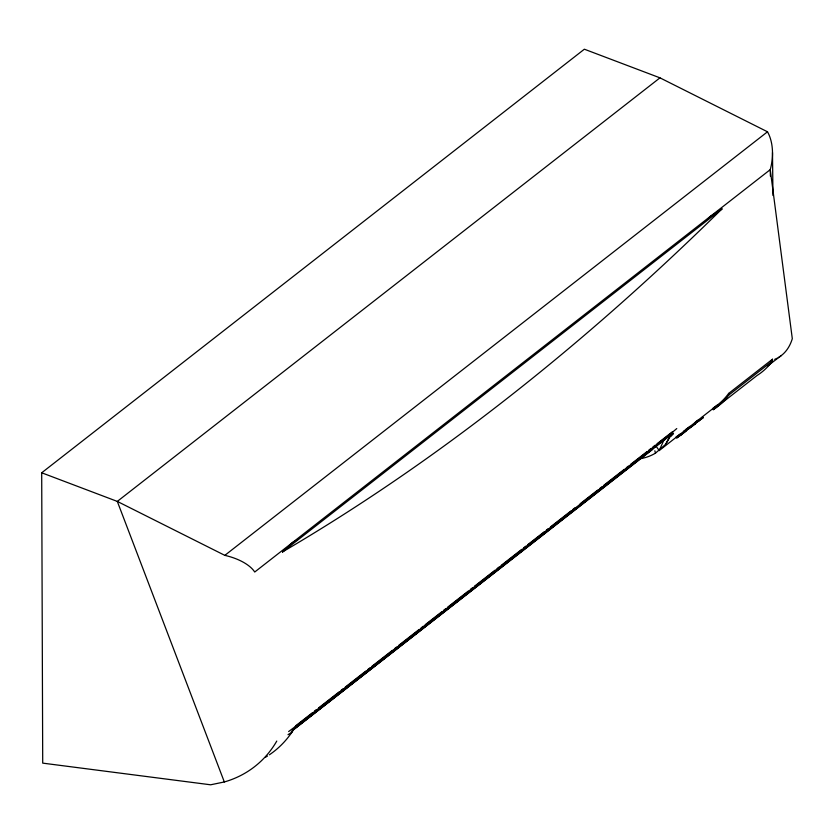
<?xml version="1.0" encoding="UTF-8"?>
<svg xmlns="http://www.w3.org/2000/svg" width="834" height="834" viewBox="0 0 834 834"><rect width="100%" height="100%" fill="white"/><g stroke="black" fill="none" stroke-linecap="round" stroke-linejoin="round"><path stroke-width="1.25" d="M671.777 433.951L665.72 444.23L655.503 453.133A117.771 68.127 52.7 0 1 640.241 458.71M656.202 446.367L659.225 450.568L663.718 440.435M676.77 428.572L672.85 431.908L670.828 436.37L673.518 433.743M665.72 444.23L670.828 434.212M269.361 754.801C280.182 747.525 289.137 737.621 295.632 726.341L672.85 431.908M293.349 729.687L667.169 437.297M707.295 219.363A2935.982 1619.357 -76.6 0 0 710.036 216.642L721.994 208.896A3251.099 1793.163 -76.6 0 1 282.486 551.952L292.505 542.538A2935.982 1619.357 -76.6 0 0 296.946 539.984M659.225 450.568L717.574 404.917M276.773 741.061A120.555 102.186 50.1 0 1 224.325 781.958L210.637 784.794L42.711 763.131L41.7 472.784L584.363 49.206L659.965 77.843L767.499 131.793A39.261 24.686 -79.2 0 1 770.251 169.636L770.408 176.13M659.965 77.843L117.302 501.411L41.7 472.784M224.325 781.958L117.302 501.411L224.836 555.361L767.499 131.793M282.486 551.952L721.994 208.896M295.976 725.58L312.396 712.768M314.449 711.173L316.493 709.567M318.546 707.962L339.073 691.949M341.127 690.344L343.17 688.748M345.224 687.143L365.751 671.13M367.794 669.525L369.848 667.919M371.901 666.324L392.418 650.301M394.472 648.706L396.525 647.101M398.579 645.495L419.095 629.482M421.149 627.877L423.203 626.282M425.257 624.676L441.676 611.864M443.719 610.259L445.773 608.664M447.827 607.058L468.343 591.045M470.397 589.44L472.451 587.834M474.504 586.239L495.021 570.216M497.074 568.621L499.128 567.016M501.182 565.41L521.698 549.398M523.752 547.792L525.806 546.197M527.859 544.592L544.268 531.779M546.322 530.174L548.376 528.579M550.43 526.973L570.946 510.961M573 509.355L575.053 507.75M580.183 503.746L597.624 490.131M599.677 488.536L601.731 486.931M603.785 485.325L624.301 469.313M626.355 467.707L628.409 466.112M630.462 464.507L646.871 451.694M648.925 450.089L650.979 448.494M653.032 446.888L655.086 445.283M657.129 443.688L672.527 431.668M295.278 727.425L297.331 725.82M299.385 724.225L301.428 722.619M310.248 715.603L319.891 708.212M321.934 706.617L323.988 705.011M326.042 703.416L328.096 701.811M334.872 696.38L346.548 687.404M348.602 685.809L350.645 684.203M360.517 676.364L373.205 666.595M375.258 665L377.312 663.395M387.195 655.534L399.872 645.787M401.915 644.192L403.969 642.587M412.851 635.518L422.431 628.179M424.475 626.584L426.528 624.979M439.528 614.7L449.088 607.371M451.142 605.765L453.185 604.17M464.152 595.476L475.745 586.563M477.799 584.957L479.852 583.362M489.798 575.45L502.412 565.754M515.454 555.434L525.712 547.427M527.015 546.541L529.069 544.946M542.131 534.615L551.628 527.338M568.798 513.786L578.285 506.53M593.433 494.572L604.942 485.711M619.078 474.546L628.315 467.342M644.724 454.53L654.992 446.513M303.086 721.42L308.215 717.417M310.258 715.812L312.312 714.206M328.732 701.394L334.893 696.588M336.936 694.993L338.99 693.388M354.377 681.378L361.56 675.769M363.614 674.164L365.667 672.569M380.033 661.352L384.14 658.151M386.184 656.546L388.237 654.951M390.291 653.345L392.345 651.74M405.678 641.336L410.808 637.332M412.861 635.727L414.915 634.121M432.356 620.506L437.485 616.503M439.539 614.908L441.593 613.303M458.012 600.49L464.163 595.684M466.216 594.079L468.27 592.484M483.657 580.464L486.733 578.066M488.787 576.461L490.84 574.866M492.894 573.26L494.948 571.655M509.313 560.448L513.41 557.248M515.464 555.642L517.518 554.037M534.959 540.422L540.088 536.418M542.142 534.823L544.195 533.218M560.615 520.406L566.766 515.6M568.819 513.994L570.873 512.399M587.282 499.587L589.336 497.981M591.389 496.376L593.443 494.781M595.497 493.175L597.551 491.57M612.938 479.56L616.013 477.163M618.067 475.557L620.121 473.952M638.583 459.534L642.691 456.334M293.224 729.677L672.85 433.357M291.316 731.501L652.668 449.37M728.655 393.429L772.482 359.225L772.482 360.955A116.624 80.022 52 0 1 757.053 375.488L713.226 409.692L713.226 407.962A116.624 80.022 52 0 0 728.655 393.429L728.666 395.16A116.624 80.022 52 0 1 713.226 409.692M728.666 395.16L772.482 360.955M686.267 430.876L681.159 434.868L680.44 433.899L676.093 436.943L676.812 437.913L686.267 430.876L685.558 429.906L683.817 431.126M695.327 423.808L690.833 427.321L690.114 426.351L685.767 429.395L686.486 430.365L695.327 423.808L694.607 422.848M703.177 417.678L694.368 424.214L703.177 417.678L702.457 416.719M767.395 366.147L781.406 355.472M288.637 731.543L295.632 726.341M695.389 422.025L697.995 420.2L698.715 421.17M686.486 430.365L690.833 427.321M676.812 437.913L681.159 434.868M288.011 734.702L292.067 732.085M265.598 757.178L267.506 756.031M664.218 439.309L664.771 439.779M654.836 450.767L655.503 453.133M772.492 152.559L772.962 195.479M777.09 358.234A120.555 57.848 53.2 0 1 774.734 359.329M778.226 357.619A120.555 57.848 53.2 0 0 792.3 338.667L770.251 169.636L254.724 572.02A39.261 18.661 10.4 0 0 224.836 555.361M772.482 359.225A116.624 80.022 52 0 1 771.179 360.955"/></g></svg>
